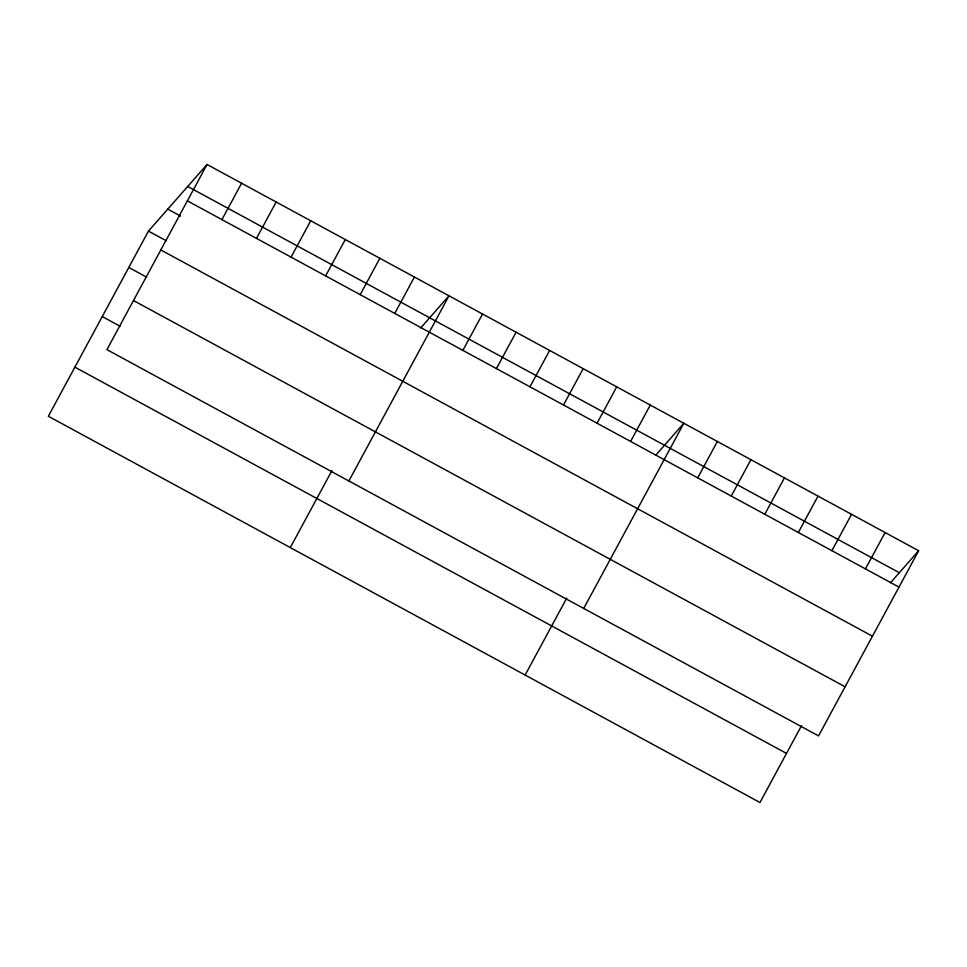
<?xml version="1.0" encoding="UTF-8"?>
<svg xmlns="http://www.w3.org/2000/svg" width="967" height="967" viewBox="0 0 967 967"><rect width="100%" height="100%" fill="white"/><g stroke="black" fill="none" stroke-linecap="round" stroke-linejoin="round"><path stroke-width="1.45" d="M207.035 164.487L106.926 349.643L818.541 735.899L918.65 550.743L207.035 164.487L148.459 231.101L48.35 416.257L759.965 802.513L801.558 725.588M221.939 219.618L241.593 183.246M256.497 238.378L276.163 202.018M291.067 257.137L310.721 220.778M325.625 275.897L345.292 239.538M360.195 294.657L379.85 258.298M394.754 313.417L414.42 277.058M290.305 547.588L331.899 470.663M348.869 480.974L448.978 295.817L420.802 327.861M462.867 350.392L482.533 314.021M496.422 368.596L516.076 332.237M529.964 386.8L549.631 350.441M563.507 405.016L583.174 368.657M597.062 423.22L616.716 386.86M630.605 441.435L650.271 405.064M525.129 675.051L566.722 598.126M583.705 608.436L683.814 423.28L655.638 455.324M697.703 477.855L717.369 441.484M731.245 496.059L750.912 459.7M764.8 514.263L784.455 477.903M798.343 532.479L818.009 496.119M831.898 550.682L851.552 514.323M865.441 568.898L885.107 532.527M890.474 582.787L918.65 550.743M187.707 186.474L899.322 572.718M187.368 200.858L898.984 587.102M167.787 209.126L180.587 216.076M148.459 231.101L166.384 240.831M160.824 249.957L872.439 636.201M128.804 267.472L146.718 277.203M133.47 300.544L845.085 686.788M102.248 316.572L120.174 326.302M74.894 367.158L786.522 753.402"/></g></svg>
